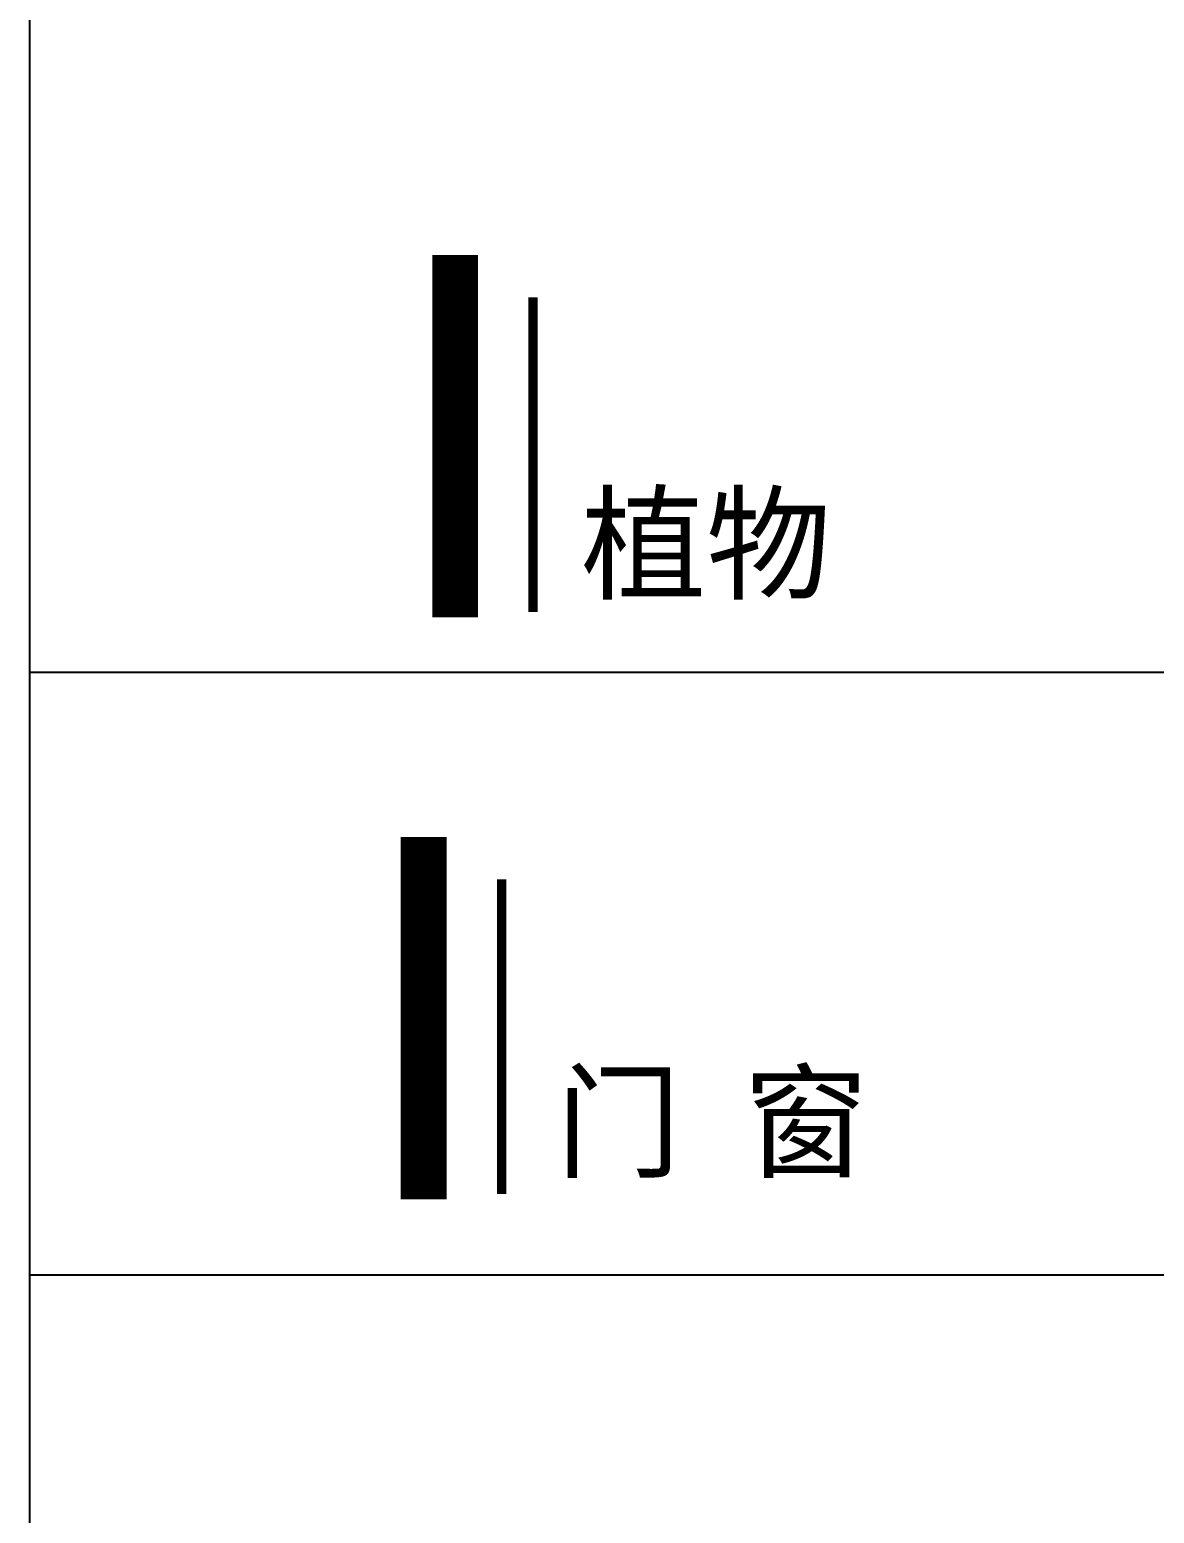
# Model space of a CAD drawing. Extents: x 185064 to 343242, y -369192 to -264966.
# Drawn here: x 185064 to 191196, y -356605 to -348516 of the extents above; entities that cross this region are included whole.
import ezdxf

# ---------------------------------------------------------------- set-up
doc = ezdxf.new("R2010")
doc.units = 0
doc.styles.add('CCD-HB', font='hbsmall.shx')

msp = doc.modelspace()

# ---------------------------------------------------------------- linework, layer by layer
at = {"color": 8}
for p, q in [((185063.7, -264965.6), (185063.7, -369192.2)), ((185063.7, -352018.9), (285394.8, -352018.9)), ((185063.7, -355303.8), (261952.9, -355303.8))]:
    msp.add_line(p, q, dxfattribs=at)
for points, const_width in [([(187383.5, -349744.2), (187383.5, -351719.8)], 250), ([(187808.5, -349975.7), (187808.5, -351691)], 50), ([(187211.9, -352917.6), (187211.9, -354893.1)], 250), ([(187637, -353149.1), (187637, -354864.4)], 50)]:
    msp.add_lwpolyline(points, dxfattribs=dict(at, const_width=const_width))

# ---------------------------------------------------------------- texts
at = {"color": 7, "char_height": 500, "width": 5680.474, "attachment_point": 1, "style": 'CCD-HB'}
for s, insert in [('{\\fFangSong|b0|i0|c134|p49;植物}', (188070, -351069.3)), ('{\\fFangSong|b0|i0|c134|p49;门 窗 }', (187933.4, -354221.4))]:
    msp.add_mtext(s, dxfattribs=dict(at, insert=insert))

doc.saveas('drawing.dxf')
